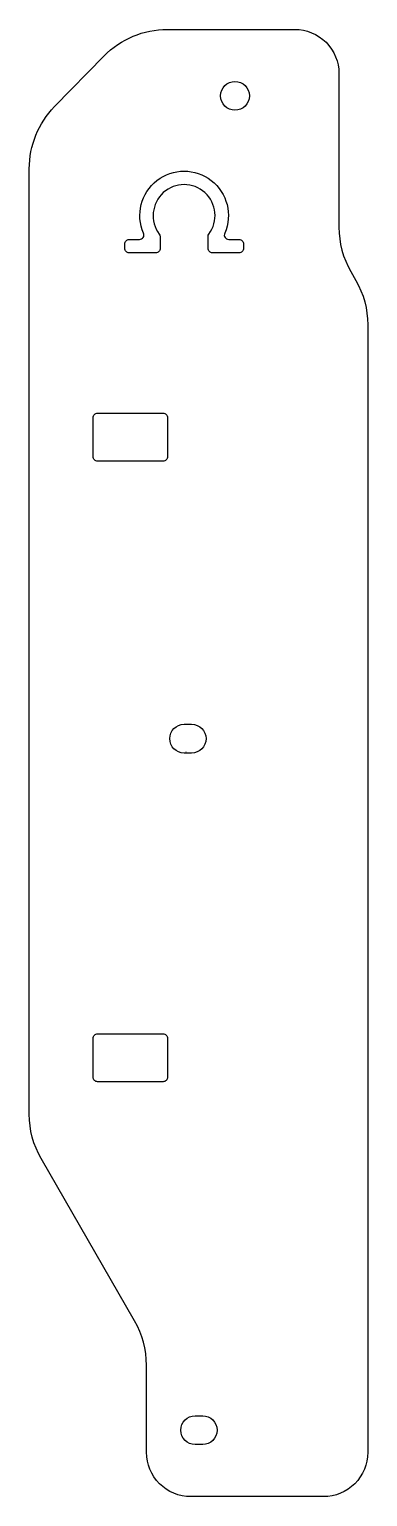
# Model space of a CAD drawing. Header units: millimetres. Extents: x -67 to 10, y -161 to 170.
import ezdxf

# ---------------------------------------------------------------- set-up
doc = ezdxf.new("R2010")
doc.units = ezdxf.units.MM
doc.layers.get('0').update_dxf_attribs({"linetype": 'CONTINUOUS'})

msp = doc.modelspace()

# ---------------------------------------------------------------- linework, layer by layer
for points in [[(-67, -75.24), (-67, 138.07, -0.196315), (-61.28, 152.07), (-50.08, 163.5, -0.201513), (-35.8, 169.5), (-7, 169.5, -0.414214), (3, 159.5), (3, 124.86, 0.131652), (5.68, 114.86), (6.82, 112.88, -0.131652), (9.5, 102.88), (9.5, -151.5, -0.414214), (-0.5, -161.5), (-30.5, -161.5, -0.414214), (-40.5, -151.5), (-40.5, -131.86, 0.131652), (-43.18, -121.86), (-64.32, -85.24, -0.131652)], [(-26.39, 123.32, 1.991158), (-37.61, 123.32, -0.161367), (-37.42, 122.72), (-37.42, 120.1, -0.414214), (-38.42, 119.1), (-44.42, 119.1, -0.414214), (-45.42, 120.1), (-45.42, 121.1, -0.414214), (-44.42, 122.1), (-42.08, 122.1, 0.540558), (-41.17, 123.5, -1.527436), (-22.83, 123.5, 0.540558), (-21.92, 122.1), (-19.58, 122.1, -0.414214), (-18.58, 121.1), (-18.58, 120.1, -0.414214), (-19.58, 119.1), (-25.58, 119.1, -0.414214), (-26.58, 120.1), (-26.58, 122.72, -0.161367)], [(-51.55, 82.9), (-36.75, 82.9, -0.414214), (-35.75, 81.9), (-35.75, 73.1, -0.414214), (-36.75, 72.1), (-51.55, 72.1, -0.414214), (-52.55, 73.1), (-52.55, 81.9, -0.414214)], [(-32, 12.75), (-30.3, 12.75, -1), (-30.3, 6.25), (-32, 6.25, -1)], [(-51.55, -57.1), (-36.75, -57.1, -0.414214), (-35.75, -58.1), (-35.75, -66.9, -0.414214), (-36.75, -67.9), (-51.55, -67.9, -0.414214), (-52.55, -66.9), (-52.55, -58.1, -0.414214)], [(-29.5, -143.25), (-27.8, -143.25, -1), (-27.8, -149.75), (-29.5, -149.75, -1)]]:
    msp.add_lwpolyline(points, format="xyb", close=True)
msp.add_circle((-20.5, 154.5), 3.25)
msp.add_arc((-30.3, 9.5), 3.25, 245.5704, 247.3801)

doc.saveas('drawing.dxf')
